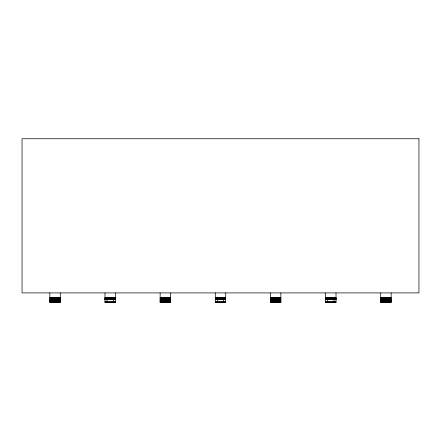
<?xml version="1.0" encoding="UTF-8"?>
<svg xmlns="http://www.w3.org/2000/svg" width="441" height="441" viewBox="0 0 441 441"><rect width="100%" height="100%" fill="white"/><g stroke="black" fill="none" stroke-linecap="round" stroke-linejoin="round"><path stroke-width="0.66" d="M49.844 297.361L60.263 297.361M104.991 297.361L115.415 297.361M160.138 297.361L170.562 297.361M215.291 297.361L225.709 297.361M270.438 297.361L280.862 297.361M325.585 297.361L336.009 297.361M380.737 297.361L391.156 297.361M104.991 297.703L115.415 297.703M215.291 297.703L225.709 297.703M325.585 297.703L336.009 297.703M49.844 298L60.263 298M104.991 298.033L115.415 298.033M160.138 298L170.562 298M215.291 298.033L225.709 298.033M270.438 298L280.862 298M325.585 298.033L336.009 298.033M380.737 298L391.156 298M104.991 298.348L115.415 298.348M215.291 298.348L225.709 298.348M325.585 298.348L336.009 298.348M49.844 298.623L60.263 298.623M160.138 298.623L170.562 298.623M270.438 298.623L280.862 298.623M380.737 298.623L391.156 298.623M104.991 298.64L115.415 298.64M215.291 298.64L225.709 298.64M325.585 298.64L336.009 298.64M104.991 298.899L115.415 298.899M215.291 298.899L225.709 298.899M325.585 298.899L336.009 298.899M104.991 299.119L115.415 299.119M215.291 299.119L225.709 299.119M325.585 299.119L336.009 299.119M49.844 299.23L60.263 299.23M160.138 299.23L170.562 299.23M270.438 299.23L280.862 299.23M380.737 299.23L391.156 299.23M104.991 299.296L115.415 299.296M215.291 299.296L225.709 299.296M325.585 299.296L336.009 299.296M104.991 299.428L115.415 299.428M215.291 299.428L225.709 299.428M325.585 299.428L336.009 299.428M104.991 299.505L115.415 299.533M215.291 299.533L225.709 299.533M325.585 299.533L336.009 299.533M49.844 299.803L60.263 299.803M160.138 299.803L170.562 299.803M270.438 299.803L280.862 299.803M380.737 299.803L391.156 299.803M49.844 300.338L60.263 300.338M160.138 300.338L170.562 300.338M270.438 300.338L280.862 300.338M380.737 300.338L391.156 300.338M49.844 300.817L60.263 300.817M160.138 300.817L170.562 300.817M270.438 300.817L280.862 300.817M380.737 300.817L391.156 300.817M49.844 301.236L60.263 301.236M160.138 301.236L170.562 301.236M270.438 301.236L280.862 301.236M380.737 301.236L391.156 301.236M49.844 301.594L60.263 301.594M160.138 301.594L170.562 301.594M270.438 301.594L280.862 301.594M380.737 301.594L391.156 301.594M49.844 301.876L60.263 301.876M104.991 301.876L115.415 301.876M160.138 301.876L170.562 301.876M215.291 301.876L225.709 301.876M270.438 301.876L280.862 301.876M325.585 301.876L336.009 301.876M380.737 301.876L391.156 301.876M49.844 302.079L60.263 302.079M104.991 302.079L115.415 302.079M160.138 302.079L170.562 302.079M215.291 302.079L225.709 302.079M270.438 302.079L280.862 302.079M325.585 302.079L336.009 302.079M380.737 302.079L391.156 302.079M49.844 292.912L49.844 302.245L60.263 302.206L60.263 292.912M104.991 292.912L104.991 302.245L115.415 302.206L115.415 292.912M160.138 292.912L160.138 302.245L170.562 302.206L170.562 292.912M215.291 292.912L215.291 302.245L225.709 302.206L225.709 292.912M270.438 292.912L270.438 302.245L280.862 302.206L280.862 292.912M325.585 292.912L325.585 302.245L336.009 302.206L336.009 292.912M380.737 292.912L380.737 302.245L391.156 302.206L391.156 292.912M49.844 302.245L60.263 302.245M104.991 302.245L115.415 302.245M160.138 302.245L170.562 302.245M215.291 302.245L225.709 302.245M270.438 302.245L280.862 302.245M325.585 302.245L336.009 302.245M380.737 302.245L391.156 302.245M333.986 299.533L333.986 302.245M327.613 299.533L327.613 302.245M223.686 299.533L223.686 302.245M217.314 299.533L217.314 302.245M113.387 299.533L113.387 302.245M107.014 299.533L107.014 302.245M418.95 138.755L22.05 138.755L22.05 292.912L418.95 292.912L418.95 138.755"/></g></svg>
